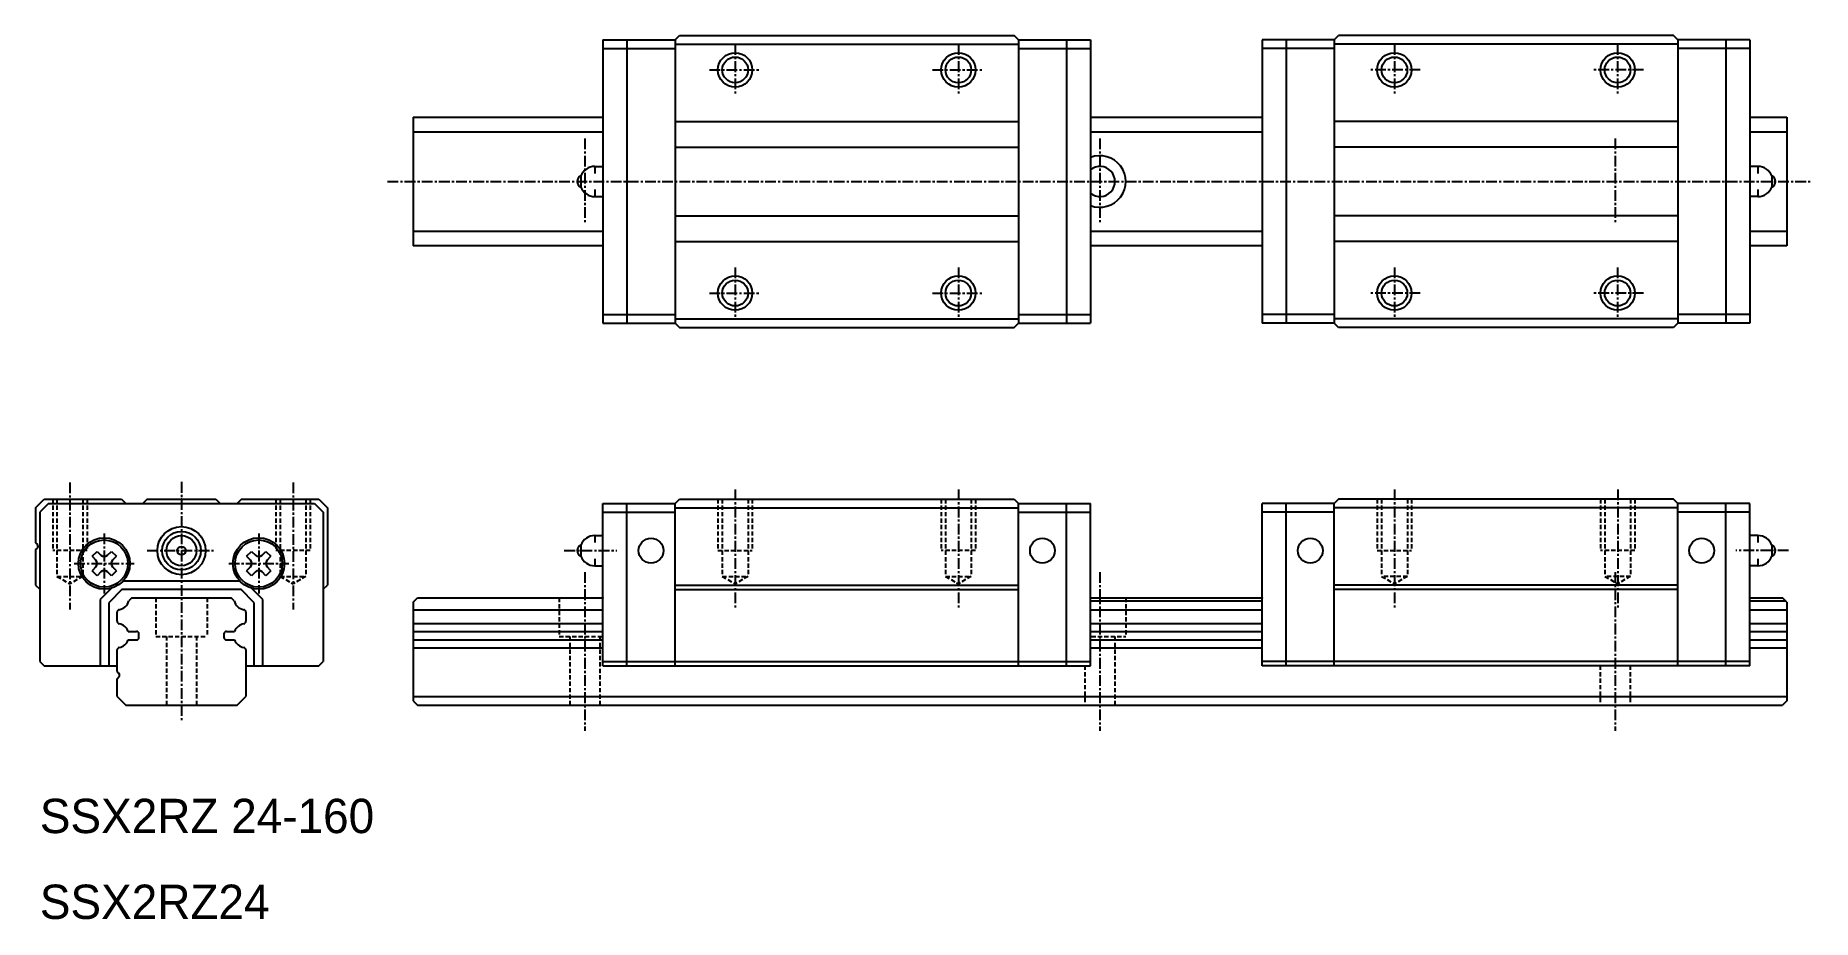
# Model space of a CAD drawing. Extents: x 10 to 217, y 10 to 113.
import ezdxf

# ---------------------------------------------------------------- set-up
doc = ezdxf.new("R2010")
doc.units = 0
doc.linetypes.add('CENTER', pattern=[2, 1.25, -0.25, 0.25, -0.25])
doc.linetypes.add('DASHED', pattern=[0.75, 0.5, -0.25])
doc.layers.get('0').update_dxf_attribs({"linetype": 'CONTINUOUS'})
doc.layers.add('CENTER', color=1, linetype='CENTER')

msp = doc.modelspace()

# ---------------------------------------------------------------- linework, layer by layer
at = {"color": 7, "linetype": 'CONTINUOUS'}
for p, q in [((75.6, 112.4), (75.6, 79.4)), ((75.6, 112.4), (84, 112.4)), ((78.4, 112.4), (78.4, 79.4)), ((84, 112.4), (84.5, 112.9)), ((84, 112.4), (84, 79.4)), ((84, 111.9), (124, 111.9)), ((84.5, 112.9), (123.5, 112.9)), ((124, 112.4), (123.5, 112.9)), ((124, 112.4), (124, 79.4)), ((124, 112.4), (132.4, 112.4)), ((129.6, 112.4), (129.6, 79.4)), ((132.4, 112.4), (132.4, 79.4)), ((152.4, 112.4), (152.4, 79.4)), ((160.8, 112.4), (152.4, 112.4)), ((155.2, 112.4), (155.2, 79.4)), ((160.8, 112.4), (161.3, 112.9)), ((160.8, 112.4), (160.8, 79.4)), ((200.8, 111.9), (160.8, 111.9)), ((200.3, 112.9), (161.3, 112.9)), ((200.8, 112.4), (200.3, 112.9)), ((200.8, 112.4), (200.8, 79.4)), ((209.2, 112.4), (200.8, 112.4)), ((206.4, 112.4), (206.4, 79.4)), ((209.2, 112.4), (209.2, 79.4)), ((75.6, 111.4), (84, 111.4)), ((124, 111.4), (132.4, 111.4)), ((160.8, 111.4), (152.4, 111.4)), ((209.2, 111.4), (200.8, 111.4)), ((53.5, 103.4), (75.6, 103.4)), ((53.5, 103.4), (53.5, 88.4)), ((53.5, 101.69), (75.6, 101.69)), ((84, 102.9), (124, 102.9)), ((132.4, 103.4), (152.4, 103.4)), ((132.4, 101.69), (152.4, 101.69)), ((200.8, 102.9), (160.8, 102.9)), ((209.2, 103.4), (213.5, 103.4)), ((209.2, 101.69), (213.5, 101.69)), ((213.5, 103.4), (213.5, 88.4)), ((84, 99.9), (124, 99.9)), ((200.8, 99.9), (160.8, 99.9)), ((74.65, 97.65), (75.6, 97.65)), ((74.65, 97.65), (74.65, 96.85)), ((210.15, 97.65), (209.2, 97.65)), ((210.15, 97.65), (210.15, 96.85)), ((73.02, 96.54), (73.02, 95.26)), ((211.78, 96.54), (211.78, 95.26)), ((74.65, 94.95), (74.65, 94.15)), ((74.65, 94.15), (75.6, 94.15)), ((210.15, 94.15), (209.2, 94.15)), ((210.15, 94.95), (210.15, 94.15)), ((84, 91.9), (124, 91.9)), ((200.8, 91.9), (160.8, 91.9)), ((53.5, 90.11), (75.6, 90.11)), ((132.4, 90.11), (152.4, 90.11)), ((209.2, 90.11), (213.5, 90.11)), ((75.6, 88.4), (53.5, 88.4)), ((84, 88.9), (124, 88.9)), ((152.4, 88.4), (132.4, 88.4)), ((200.8, 88.9), (160.8, 88.9)), ((213.5, 88.4), (209.2, 88.4)), ((75.6, 80.4), (84, 80.4)), ((75.6, 79.4), (84, 79.4)), ((84, 79.9), (124, 79.9)), ((84, 79.4), (84.5, 78.9)), ((84.5, 78.9), (123.5, 78.9)), ((123.5, 78.9), (124, 79.4)), ((124, 80.4), (132.4, 80.4)), ((124, 79.4), (132.4, 79.4)), ((160.8, 80.4), (152.4, 80.4)), ((160.8, 79.4), (152.4, 79.4)), ((200.8, 79.9), (160.8, 79.9)), ((161.3, 78.9), (160.8, 79.4)), ((200.3, 78.9), (161.3, 78.9)), ((200.8, 79.4), (200.3, 78.9)), ((209.2, 80.4), (200.8, 80.4)), ((209.2, 79.4), (200.8, 79.4)), ((9.5, 57.89), (10.5, 58.89)), ((11, 58.4), (10, 57.4)), ((10.51, 58.9), (19.5, 58.9)), ((11, 58.4), (42, 58.4)), ((19.5, 58.9), (20, 58.4)), ((22.5, 58.9), (22, 58.4)), ((22.5, 58.9), (30.5, 58.9)), ((30.5, 58.9), (31, 58.4)), ((33.5, 58.9), (33, 58.4)), ((33.5, 58.9), (42.49, 58.9)), ((42, 58.4), (43, 57.4)), ((42.49, 58.9), (43.5, 57.89)), ((75.6, 39.5), (75.6, 58.4)), ((75.6, 58.4), (84, 58.4)), ((78.4, 39.5), (78.4, 58.4)), ((84, 58.4), (84.5, 58.9)), ((84, 39.5), (84, 58.4)), ((84.5, 58.9), (123.5, 58.9)), ((123.5, 58.9), (124, 58.4)), ((124, 39.5), (124, 58.4)), ((124, 58.4), (132.4, 58.4)), ((129.6, 39.5), (129.6, 58.4)), ((132.4, 39.5), (132.4, 58.4)), ((160.8, 58.4), (152.4, 58.4)), ((152.4, 39.5), (152.4, 58.4)), ((155.2, 39.5), (155.2, 58.4)), ((161.3, 58.9), (160.8, 58.4)), ((160.8, 39.5), (160.8, 58.4)), ((200.3, 58.9), (161.3, 58.9)), ((200.8, 58.4), (200.3, 58.9)), ((209.2, 58.4), (200.8, 58.4)), ((200.8, 39.5), (200.8, 58.4)), ((206.4, 39.5), (206.4, 58.4)), ((209.2, 39.5), (209.2, 58.4)), ((9.5, 57.89), (9.5, 53.82)), ((10, 57.4), (10, 40)), ((43, 57.4), (43, 40)), ((43.5, 57.89), (43.5, 48.9)), ((75.6, 57.4), (84, 57.4)), ((84, 57.89), (124, 57.89)), ((124, 57.4), (132.4, 57.4)), ((160.8, 57.4), (152.4, 57.4)), ((200.8, 57.89), (160.8, 57.89)), ((209.2, 57.4), (200.8, 57.4)), ((9.5, 53.82), (9.71, 53.61)), ((74.65, 54.65), (75.6, 54.65)), ((74.65, 54.65), (74.65, 53.85)), ((210.15, 54.65), (209.2, 54.65)), ((210.15, 54.65), (210.15, 53.85)), ((9.5, 52.98), (9.71, 53.19)), ((9.5, 52.98), (9.5, 48.9)), ((16.08, 52.24), (16.66, 52.82)), ((16.08, 52.24), (16.53, 51.79)), ((16.66, 52.82), (17.11, 52.37)), ((17.89, 52.37), (18.34, 52.82)), ((18.34, 52.82), (18.92, 52.24)), ((18.47, 51.79), (18.92, 52.24)), ((34.08, 52.24), (34.66, 52.82)), ((34.08, 52.24), (34.53, 51.79)), ((34.66, 52.82), (35.11, 52.37)), ((35.89, 52.37), (36.34, 52.82)), ((36.34, 52.82), (36.92, 52.24)), ((36.47, 51.79), (36.92, 52.24)), ((73.02, 53.54), (73.02, 52.26)), ((74.65, 51.95), (74.65, 51.15)), ((210.15, 51.95), (210.15, 51.15)), ((211.78, 53.54), (211.78, 52.26)), ((16.53, 51.01), (16.08, 50.56)), ((16.66, 49.98), (16.08, 50.56)), ((17.11, 50.43), (16.66, 49.98)), ((18.34, 49.98), (17.89, 50.43)), ((18.92, 50.56), (18.34, 49.98)), ((18.92, 50.56), (18.47, 51.01)), ((34.53, 51.01), (34.08, 50.56)), ((34.66, 49.98), (34.08, 50.56)), ((35.11, 50.43), (34.66, 49.98)), ((36.34, 49.98), (35.89, 50.43)), ((36.92, 50.56), (36.34, 49.98)), ((36.92, 50.56), (36.47, 51.01)), ((74.65, 51.15), (75.6, 51.15)), ((210.15, 51.15), (209.2, 51.15)), ((9.5, 48.9), (10, 48.4)), ((18.3, 48.51), (17.03, 47.23)), ((19.61, 48.4), (18.03, 46.82)), ((19.61, 48.4), (33.4, 48.4)), ((19.74, 49.4), (33.26, 49.4)), ((34.98, 46.82), (33.4, 48.4)), ((35.98, 47.23), (34.7, 48.51)), ((43, 48.4), (43.5, 48.9)), ((84, 48.89), (124, 48.89)), ((84, 48.39), (124, 48.39)), ((200.8, 48.89), (160.8, 48.89)), ((200.8, 48.39), (160.8, 48.39)), ((17.03, 47.23), (17.03, 39.5)), ((18.03, 46.82), (18.03, 39.5)), ((19, 44.67), (19, 45.73)), ((20.71, 47.4), (20.36, 47.05)), ((20.71, 47.4), (32.29, 47.4)), ((32.64, 47.05), (32.29, 47.4)), ((34, 45.73), (34, 44.67)), ((34.98, 39.5), (34.98, 46.82)), ((35.98, 39.5), (35.98, 47.23)), ((53.5, 46.9), (54, 47.4)), ((53.5, 46.9), (53.5, 35.4)), ((53.5, 46), (75.6, 46)), ((54, 47.4), (75.6, 47.4)), ((132.4, 47.4), (152.4, 47.4)), ((132.4, 47.05), (152.4, 47.05)), ((132.4, 46), (152.4, 46)), ((209.2, 47.4), (213, 47.4)), ((209.2, 47.05), (213.35, 47.05)), ((209.2, 46), (213.5, 46)), ((213.5, 46.9), (213, 47.4)), ((213.5, 46.9), (213.5, 35.4)), ((20.31, 43.5), (21.25, 43.5)), ((31.75, 43.5), (32.69, 43.5)), ((53.5, 44.4), (75.6, 44.4)), ((53.5, 43.5), (75.6, 43.5)), ((132.4, 44.4), (152.4, 44.4)), ((132.4, 43.5), (152.4, 43.5)), ((209.2, 44.4), (213.5, 44.4)), ((209.2, 43.5), (213.5, 43.5)), ((20.31, 42.5), (21.25, 42.5)), ((21.55, 42.8), (21.55, 43.2)), ((31.45, 43.2), (31.45, 42.8)), ((31.75, 42.5), (32.69, 42.5)), ((53.5, 42.5), (75.6, 42.5)), ((53.5, 41.6), (75.6, 41.6)), ((132.4, 42.5), (152.4, 42.5)), ((132.4, 41.6), (152.4, 41.6)), ((209.2, 42.5), (213.5, 42.5)), ((209.2, 41.6), (213.5, 41.6)), ((10, 40), (10.5, 39.5)), ((10.51, 39.5), (19, 39.5)), ((19, 38.82), (19, 41.33)), ((34, 41.33), (34, 35.9)), ((34, 39.5), (42.5, 39.5)), ((42.5, 39.5), (43, 40)), ((75.6, 40), (132.4, 40)), ((75.6, 39.5), (132.4, 39.5)), ((84, 40), (124, 40)), ((209.2, 40), (152.4, 40)), ((209.2, 39.5), (152.4, 39.5)), ((200.8, 40), (160.8, 40)), ((19, 38.82), (19.21, 38.61)), ((19, 37.98), (19.21, 38.19)), ((19, 35.9), (19, 37.98)), ((19, 35.9), (20, 34.9)), ((33, 34.9), (34, 35.9)), ((53.5, 35.9), (213.5, 35.9)), ((53.5, 35.4), (54, 34.9)), ((213.5, 35.4), (213, 34.9)), ((20, 34.9), (33, 34.9)), ((54, 34.9), (213, 34.9))]:
    msp.add_line(p, q, dxfattribs=at)
at = {"color": 3, "linetype": 'DASHED'}
for p, q in [((11.5, 58.9), (11.5, 52.9)), ((12, 58.9), (12, 49.9)), ((15, 58.9), (15, 49.9)), ((15.5, 58.9), (15.5, 52.9)), ((37.5, 58.9), (37.5, 52.9)), ((38, 58.9), (38, 49.9)), ((41, 58.9), (41, 49.9)), ((41.5, 58.9), (41.5, 52.9)), ((89, 58.9), (89, 52.9)), ((89.5, 58.9), (89.5, 49.9)), ((92.5, 58.9), (92.5, 49.9)), ((93, 58.9), (93, 52.9)), ((115, 58.9), (115, 52.9)), ((115.5, 58.9), (115.5, 49.9)), ((118.5, 58.9), (118.5, 49.9)), ((119, 58.9), (119, 52.9)), ((165.81, 58.9), (165.81, 52.9)), ((166.31, 58.9), (166.31, 49.9)), ((169.31, 58.9), (169.31, 49.9)), ((169.81, 58.9), (169.81, 52.9)), ((191.81, 58.9), (191.81, 52.9)), ((192.31, 58.9), (192.31, 49.9)), ((195.31, 58.9), (195.31, 49.9)), ((195.81, 58.9), (195.81, 52.9)), ((15.5, 52.9), (11.5, 52.9)), ((41.5, 52.9), (37.5, 52.9)), ((89, 52.9), (93, 52.9)), ((119, 52.9), (115, 52.9)), ((165.81, 52.9), (169.81, 52.9)), ((195.81, 52.9), (191.81, 52.9)), ((12, 49.9), (13.5, 49.03)), ((12, 49.9), (15, 49.9)), ((15, 49.9), (13.5, 49.03)), ((38, 49.9), (41, 49.9)), ((38, 49.9), (39.5, 49.03)), ((41, 49.9), (39.5, 49.03)), ((89.5, 49.9), (91, 49.03)), ((89.5, 49.9), (92.5, 49.9)), ((92.5, 49.9), (91, 49.03)), ((115.5, 49.9), (118.5, 49.9)), ((115.5, 49.9), (117, 49.03)), ((118.5, 49.9), (117, 49.03)), ((169.31, 49.9), (166.31, 49.9)), ((166.31, 49.9), (167.81, 49.03)), ((169.31, 49.9), (167.81, 49.03)), ((195.31, 49.9), (192.31, 49.9)), ((192.31, 49.9), (193.81, 49.03)), ((195.31, 49.9), (193.81, 49.03)), ((23.5, 47.4), (23.5, 42.92)), ((29.5, 47.4), (29.5, 42.92)), ((70.5, 47.4), (70.5, 42.9)), ((136.5, 47.4), (136.5, 42.9)), ((23.5, 42.92), (29.5, 42.92)), ((24.75, 42.92), (24.75, 34.9)), ((28.25, 42.92), (28.25, 34.9)), ((70.5, 42.9), (75.6, 42.9)), ((71.75, 42.9), (71.75, 34.9)), ((75.25, 42.9), (75.25, 34.9)), ((132.5, 42.9), (136.5, 42.9)), ((135.25, 42.9), (135.25, 34.9)), ((131.75, 39.5), (131.75, 34.9)), ((191.75, 39.5), (191.75, 34.9)), ((195.25, 39.5), (195.25, 34.9))]:
    msp.add_line(p, q, dxfattribs=at)
at = {"color": 3, "linetype": 'CONTINUOUS'}
for centre in [(91, 108.9), (117, 108.9), (167.8, 108.9), (193.8, 108.9), (91, 82.9), (117, 82.9), (167.8, 82.9), (193.8, 82.9)]:
    msp.add_circle(centre, 2, dxfattribs=at)
at = {"color": 7, "linetype": 'CONTINUOUS'}
for centre, radius in [((91, 108.9), 1.5), ((117, 108.9), 1.5), ((167.8, 108.9), 1.5), ((193.8, 108.9), 1.5), ((91, 82.9), 1.5), ((117, 82.9), 1.5), ((167.8, 82.9), 1.5), ((193.8, 82.9), 1.5), ((17.5, 51.4), 3), ((17.5, 51.4), 2.75), ((26.5, 52.9), 2.8), ((26.5, 52.9), 2.25), ((26.5, 52.9), 1.75), ((35.5, 51.4), 3), ((35.5, 51.4), 2.75), ((81.2, 52.9), 1.45), ((126.8, 52.9), 1.45), ((158, 52.9), 1.45), ((203.6, 52.9), 1.45), ((26.5, 52.9), 0.5)]:
    msp.add_circle(centre, radius, dxfattribs=at)
for centre, radius, start, end in [((74.65, 95.9), 1.75, 90, 158.4596), ((133.5, 95.9), 3, 248.537, 111.463), ((133.5, 95.9), 1.75, 231.1518, 128.8482), ((210.15, 95.9), 1.75, 21.5404, 90), ((73.3, 95.9), 0.7, 113.3799, 246.62), ((74.65, 95.9), 1.75, 201.5404, 270), ((210.15, 95.9), 1.75, 270, 338.4596), ((211.5, 95.9), 0.7, 293.38, 66.6201), ((74.65, 52.9), 1.75, 90, 158.4596), ((210.15, 52.9), 1.75, 21.5404, 90), ((9.5, 53.4), 0.3, 314.9998, 45.0003), ((16.14, 51.4), 0.55, 315.0001, 44.9999), ((17.5, 52.76), 0.55, 225, 315), ((18.86, 51.4), 0.55, 135, 225), ((34.14, 51.4), 0.55, 315.0001, 44.9999), ((35.5, 52.76), 0.55, 225, 315), ((36.86, 51.4), 0.55, 135, 225), ((73.3, 52.9), 0.7, 113.3799, 246.62), ((74.65, 52.9), 1.75, 201.5404, 270), ((210.15, 52.9), 1.75, 270, 338.4596), ((211.5, 52.9), 0.7, 293.38, 66.6201), ((17.5, 50.04), 0.55, 45, 135), ((35.5, 50.04), 0.55, 45, 135), ((19.3, 45.73), 0.3, 100.1643, 180), ((19, 47.4), 1.4, 280.1642, 345.5225), ((34, 47.4), 1.4, 194.4775, 259.8358), ((33.7, 45.73), 0.3, 0, 79.8356), ((19.3, 44.67), 0.3, 180, 259.8357), ((19, 43), 1.4, 20.9249, 79.8358), ((21.25, 43.2), 0.3, 0, 90), ((31.75, 43.2), 0.3, 90, 180), ((34, 43), 1.4, 100.1642, 159.0751), ((33.7, 44.67), 0.3, 280.1644, 0), ((19.3, 41.33), 0.3, 100.1643, 180), ((19, 43), 1.4, 280.1642, 339.0751), ((21.25, 42.8), 0.3, 270, 0), ((31.75, 42.8), 0.3, 180, 270), ((34, 43), 1.4, 200.9248, 259.8358), ((33.7, 41.33), 0.3, 0, 79.8356), ((19, 38.4), 0.3, 314.9995, 45.0005)]:
    msp.add_arc(centre, radius, start, end, dxfattribs=at)
for p in [(75.6, 95.9), (152.4, 95.9), (209.2, 95.9), (26.5, 58.9), (75.6, 47.4), (132.4, 47.4), (152.4, 47.4), (209.2, 47.4)]:
    msp.add_point(p, dxfattribs=at)
at = {"layer": 'CENTER', "color": 1, "linetype": 'CENTER'}
for p, q in [((91, 111.9), (91, 105.9)), ((117, 111.9), (117, 105.9)), ((167.8, 111.9), (167.8, 105.9)), ((193.8, 111.9), (193.8, 105.9)), ((88, 108.9), (94, 108.9)), ((114, 108.9), (120, 108.9)), ((170.8, 108.9), (164.8, 108.9)), ((196.8, 108.9), (190.8, 108.9)), ((73.5, 100.9), (73.5, 90.9)), ((133.5, 100.9), (133.5, 90.9)), ((193.5, 100.9), (193.5, 90.9)), ((50.5, 95.9), (216.5, 95.9)), ((91, 85.9), (91, 79.9)), ((117, 85.9), (117, 79.9)), ((167.8, 85.9), (167.8, 79.9)), ((193.8, 85.9), (193.8, 79.9)), ((88, 82.9), (94, 82.9)), ((114, 82.9), (120, 82.9)), ((170.8, 82.9), (164.8, 82.9)), ((196.8, 82.9), (190.8, 82.9)), ((13.5, 60.84), (13.5, 46.03)), ((26.5, 60.9), (26.5, 32.9)), ((39.5, 60.84), (39.5, 46.03)), ((91, 60.03), (91, 46.03)), ((117, 60.03), (117, 46.03)), ((167.81, 60.03), (167.81, 46.03)), ((193.81, 60.03), (193.81, 46.03)), ((17.5, 54.9), (17.5, 47.9)), ((35.5, 54.9), (35.5, 47.9)), ((22.5, 52.9), (30.5, 52.9)), ((71.1, 52.9), (77.23, 52.9)), ((213.7, 52.9), (207.57, 52.9)), ((14, 51.4), (21, 51.4)), ((32, 51.4), (39, 51.4)), ((73.5, 50.4), (73.5, 31.9)), ((133.5, 50.4), (133.5, 31.9)), ((193.5, 50.4), (193.5, 31.9))]:
    msp.add_line(p, q, dxfattribs=at)

# ---------------------------------------------------------------- texts
at = {"color": 7, "linetype": 'CONTINUOUS'}
for s, p in [('SSX2RZ 24-160', (10, 20)), ('SSX2RZ24', (10, 10))]:
    msp.add_text(s, height=4, dxfattribs=at).set_placement(p)

doc.saveas('drawing.dxf')
